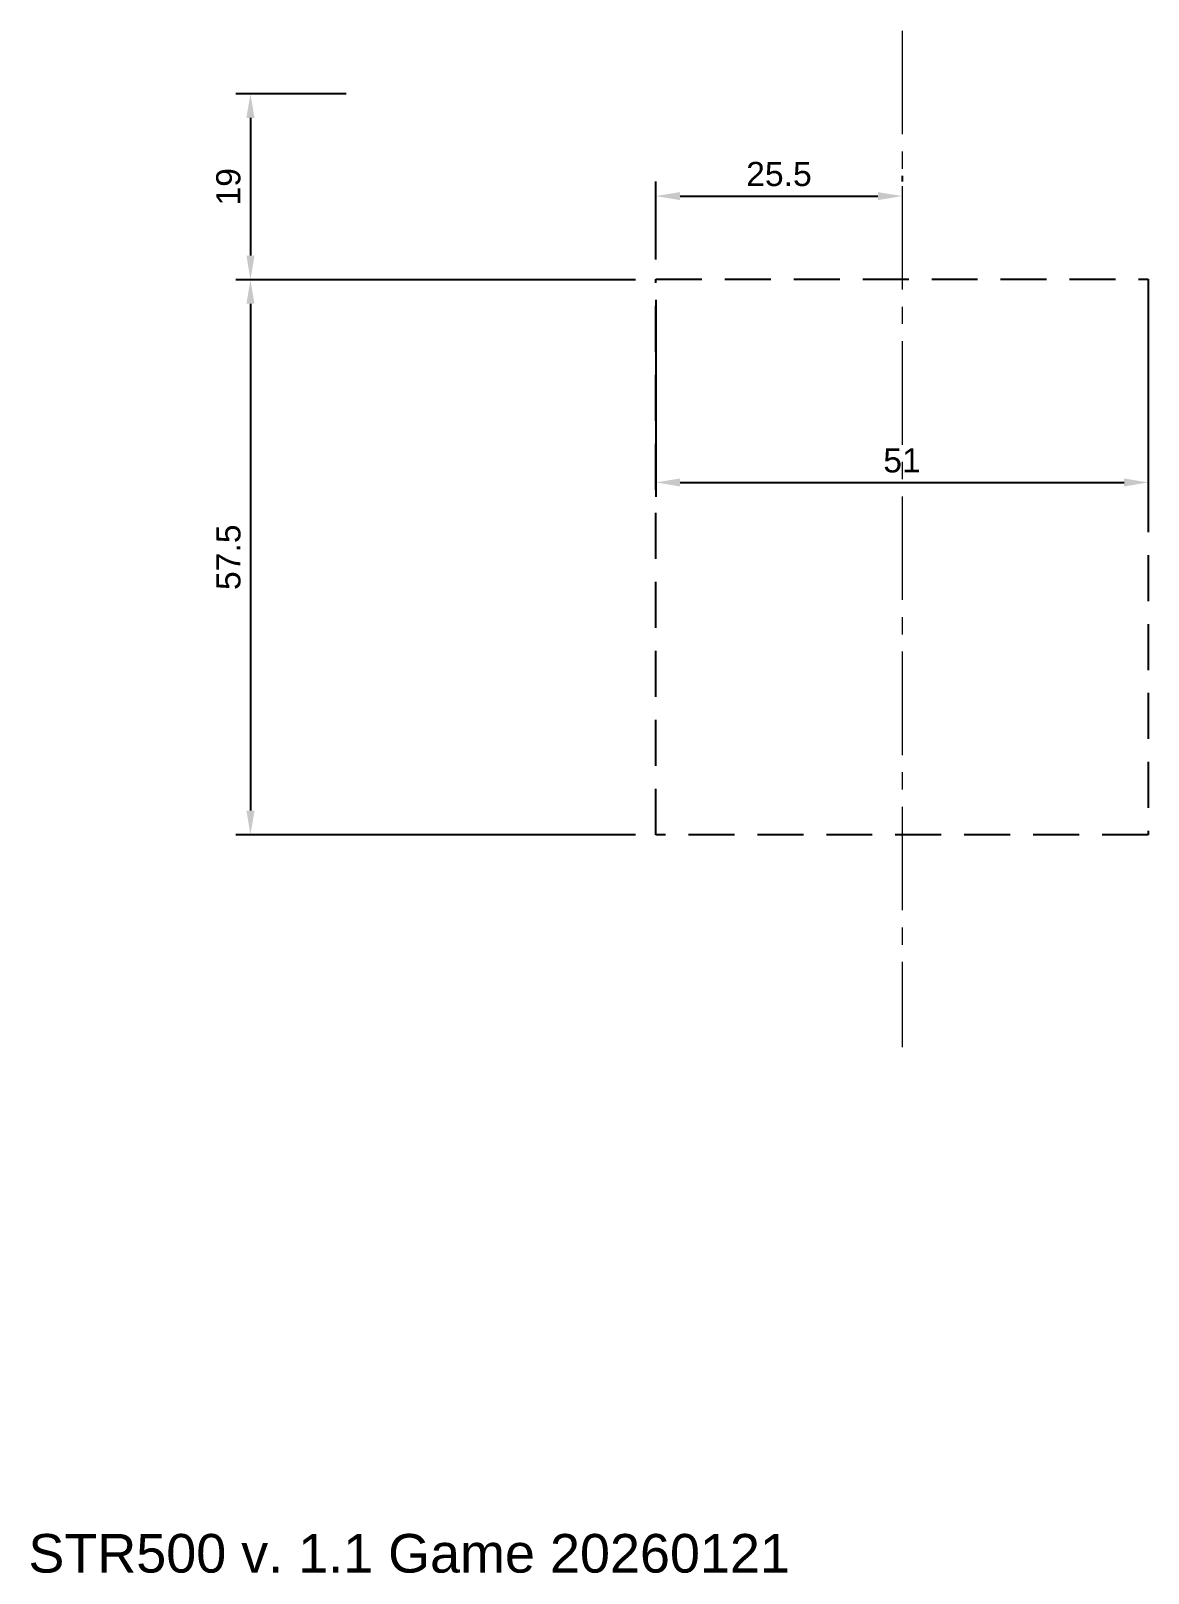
# Paper-space layout 'Sheet1' of a CAD drawing. Header units: millimetres. Extents: x 29 to 144, y 21 to 180.
import ezdxf

# ---------------------------------------------------------------- set-up
doc = ezdxf.new("R2010")
doc.units = ezdxf.units.MM
doc.header["$LTSCALE"] = 0.75
doc.linetypes.add('CENTER2', pattern=[28.575, 19.05, -3.175, 3.175, -3.175])
doc.linetypes.add('HIDDEN', pattern=[9.525, 6.35, -3.175])
for name, color, linetype, lineweight in [('FD_Dimensions', 7, 'Continuous', 18), ('Notes', 7, 'Continuous', 18), ('Sketch1', 7, 'Continuous', 25), ('Smart Centers', 7, 'CENTER2', 18)]:
    doc.layers.add(name, color=color, linetype=linetype, lineweight=lineweight)
doc.styles.get("Standard").update_dxf_attribs({"font": 'Arial.ttf'})
doc.dimstyles.new('Dim-ISO-25', dxfattribs={"dimtxt": 2.5, "dimasz": 2.5, "dimexe": 1.5, "dimexo": 2.1, "dimgap": 1, "dimtad": 1, "dimzin": 12, "dimdsep": 46, "dimtxsty": 'Standard', "dimcen": 0, "dimazin": 3, "dimtp": 0.1, "dimtm": 0.1, "dimtfac": 0.72, "dimtmove": 0, "dimatfit": 3, "dimfxl": 1, "dimtzin": 12, "dimarcsym": 0})

# ---------------------------------------------------------------- blocks, each defined once
blk = doc.blocks.new('*U25')
at = {"layer": 'Smart Centers', "color": 0, "ltscale": 0.75, "transparency": 16777216}
blk.add_line((0, 5.01), (0, -100.24), dxfattribs=at)
blk = doc.blocks.new('*D26')
at = {"layer": 'Defpoints', "color": 0, "transparency": 16777216}
for p in [(93.33, 154.7), (144.33, 154.7), (144.33, 133.7)]:
    blk.add_point(p, dxfattribs=at)
at = {"layer": 'FD_Dimensions', "color": 0, "lineweight": -2, "transparency": 16777216}
for p, q in [((93.33, 152.6), (93.33, 132.2)), ((144.33, 152.6), (144.33, 132.2)), ((95.83, 133.7), (141.83, 133.7))]:
    blk.add_line(p, q, dxfattribs=at)
at = {"layer": 'FD_Dimensions', "color": 0, "transparency": 16777216}
for points in [[(95.83, 134.11), (95.83, 133.28), (93.33, 133.7)], [(141.83, 134.11), (141.83, 133.28), (144.33, 133.7)]]:
    blk.add_solid(points, dxfattribs=at)
at = {"layer": 'FD_Dimensions', "color": 0, "transparency": 16777216, "insert": (118.83, 135.97), "char_height": 2.5, "attachment_point": 5}
blk.add_mtext('51', dxfattribs=at)
blk = doc.blocks.new('*D27')
at = {"layer": 'Defpoints', "color": 0, "transparency": 16777216}
for p in [(118.83, 163.36), (118.83, 163.36), (93.33, 154.7)]:
    blk.add_point(p, dxfattribs=at)
at = {"layer": 'FD_Dimensions', "color": 0, "lineweight": -2, "transparency": 16777216}
for p, q in [((93.33, 156.8), (93.33, 164.86)), ((118.83, 165.46), (118.83, 164.86)), ((95.83, 163.36), (116.33, 163.36))]:
    blk.add_line(p, q, dxfattribs=at)
at = {"layer": 'FD_Dimensions', "color": 0, "transparency": 16777216}
for points in [[(95.83, 163.77), (95.83, 162.94), (93.33, 163.36)], [(116.33, 163.77), (116.33, 162.94), (118.83, 163.36)]]:
    blk.add_solid(points, dxfattribs=at)
at = {"layer": 'FD_Dimensions', "color": 0, "transparency": 16777216, "insert": (106.08, 165.63), "char_height": 2.5, "attachment_point": 5}
blk.add_mtext('25.5', dxfattribs=at)
blk = doc.blocks.new('*D28')
at = {"layer": 'Defpoints', "color": 0, "transparency": 16777216}
for p in [(93.33, 154.7), (51.33, 97.21), (93.33, 97.21)]:
    blk.add_point(p, dxfattribs=at)
at = {"layer": 'FD_Dimensions', "color": 0, "lineweight": -2, "transparency": 16777216}
for p, q in [((91.23, 154.7), (49.83, 154.7)), ((51.33, 152.2), (51.33, 99.71)), ((91.23, 97.21), (49.83, 97.21))]:
    blk.add_line(p, q, dxfattribs=at)
at = {"layer": 'FD_Dimensions', "color": 0, "transparency": 16777216}
for points in [[(50.91, 152.2), (51.75, 152.2), (51.33, 154.7)], [(50.91, 99.71), (51.75, 99.71), (51.33, 97.21)]]:
    blk.add_solid(points, dxfattribs=at)
at = {"layer": 'FD_Dimensions', "color": 0, "transparency": 16777216, "insert": (49.06, 125.95), "char_height": 2.5, "attachment_point": 5, "rotation": 90}
blk.add_mtext('57.5', dxfattribs=at)
blk = doc.blocks.new('*D29')
at = {"layer": 'Defpoints', "color": 0, "transparency": 16777216}
for p in [(63.33, 173.95), (51.33, 154.7), (93.33, 154.7)]:
    blk.add_point(p, dxfattribs=at)
at = {"layer": 'FD_Dimensions', "color": 0, "lineweight": -2, "transparency": 16777216}
for p, q in [((61.23, 173.95), (49.83, 173.95)), ((51.33, 171.45), (51.33, 157.2)), ((91.23, 154.7), (49.83, 154.7))]:
    blk.add_line(p, q, dxfattribs=at)
at = {"layer": 'FD_Dimensions', "color": 0, "transparency": 16777216}
for points in [[(50.91, 171.45), (51.75, 171.45), (51.33, 173.95)], [(50.91, 157.2), (51.75, 157.2), (51.33, 154.7)]]:
    blk.add_solid(points, dxfattribs=at)
at = {"layer": 'FD_Dimensions', "color": 0, "transparency": 16777216, "insert": (49.05, 164.32), "char_height": 2.5, "attachment_point": 5, "rotation": 90}
blk.add_mtext('19', dxfattribs=at)

psp = doc.layouts.new('Sheet1')

# ---------------------------------------------------------------- linework, layer by layer
at = {"layer": 'Sketch1', "linetype": 'HIDDEN'}
psp.add_lwpolyline([(93.328, 154.753), (144.328, 154.753), (144.328, 97.211), (93.328, 97.211)], close=True, dxfattribs=at)

# ---------------------------------------------------------------- block references
at = {"layer": 'Smart Centers', "ltscale": 0.75}
psp.add_blockref('*U25', (118.828, 175.462), dxfattribs=at)

# ---------------------------------------------------------------- texts
at = {"layer": 'Notes', "insert": (28.325, 24.784), "char_height": 2.5, "attachment_point": 1}
psp.add_mtext_dynamic_manual_height_columns('{\\H1.6x;STR500 v. 1.1 Game 20260121}', width=104.64065, gutter_width=12.5, heights=[0], dxfattribs=at)

# ---------------------------------------------------------------- dimensions: what is measured, and where the dimension line sits
at = {"layer": 'FD_Dimensions'}
dim = psp.add_linear_dim(base=(51.328, 154.696), p1=(63.327, 173.95), p2=(93.328, 154.696), angle=270, dimstyle='Dim-ISO-25', override={"dimdec": 0, "dimlfac": -1, "dimclrd": 0, "dimclre": 0}, dxfattribs=at)
dim.commit()
dim.dimension.update_dxf_attribs({"geometry": '*D29', "text_midpoint": (49.052, 164.323)})
dim = psp.add_linear_dim(base=(118.828, 163.356), p1=(93.328, 154.696), p2=(118.828, 163.356), dimstyle='Dim-ISO-25', override={"dimlfac": -1, "dimclrd": 0, "dimclre": 0}, dxfattribs=at)
dim.commit()
dim.dimension.update_dxf_attribs({"geometry": '*D27', "text_midpoint": (106.078, 165.632)})
for p2, distance, override, picture, middle in [((93.328, 97.211), -42, {"dimdec": 1, "dimlfac": -1, "dimclrd": 0, "dimclre": 0}, '*D28', (49.057, 125.953)), ((144.328, 154.696), -21, {"dimlfac": -1, "dimclrd": 0, "dimclre": 0}, '*D26', (118.828, 135.972))]:
    dim = psp.add_aligned_dim(p1=(93.328, 154.696), p2=p2, distance=distance, dimstyle='Dim-ISO-25', override=override, dxfattribs=at)
    dim.commit()
    dim.dimension.update_dxf_attribs({"geometry": picture, "text_midpoint": middle})

doc.saveas('drawing.dxf')
